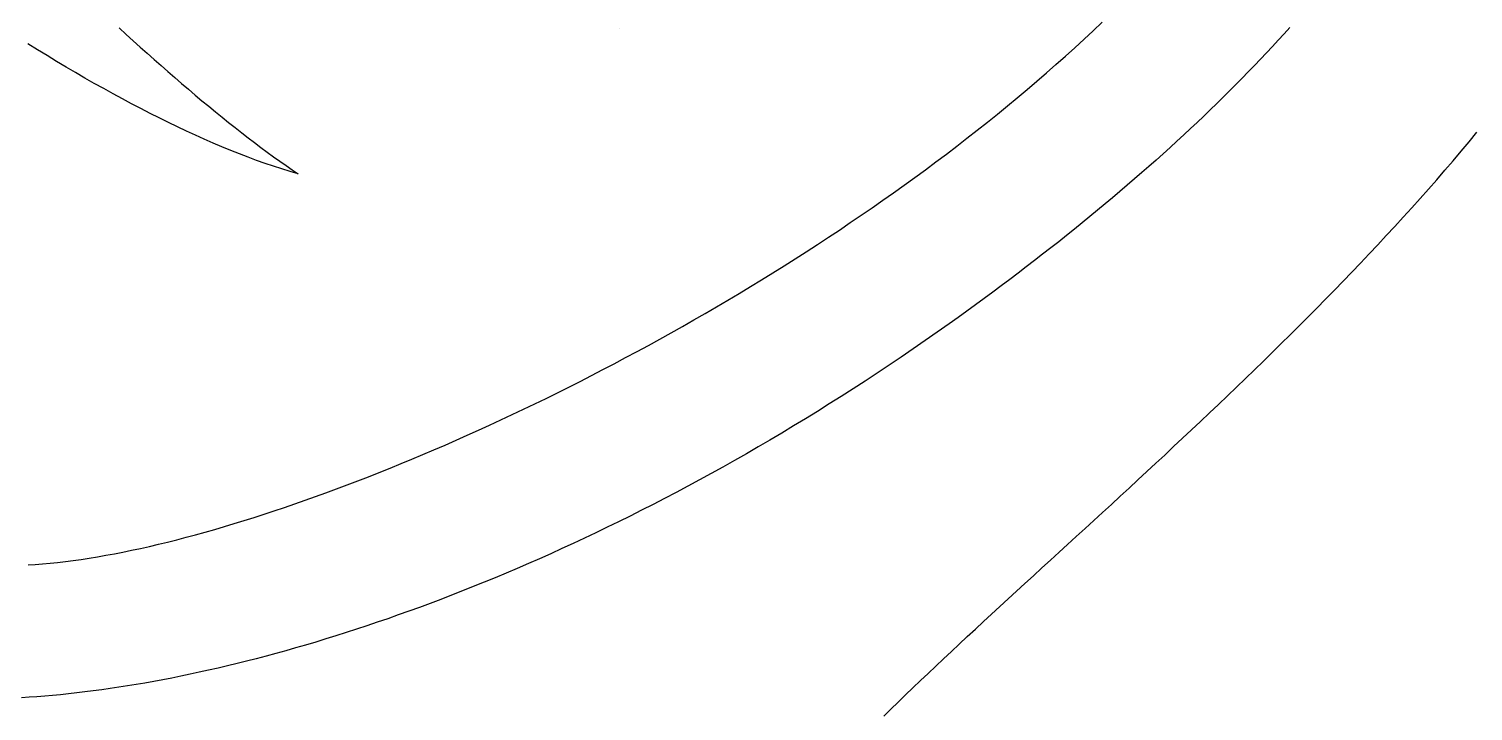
# Model space of a CAD drawing. Extents: x 5 to 105, y 2 to 136.
# Drawn here: x 79.41 to 87.6, y 61.5 to 65.37 of the extents above; entities that cross this region are included whole.
import ezdxf

# ---------------------------------------------------------------- set-up
doc = ezdxf.new("R2010")
doc.units = 0
doc.layers.get('0').update_dxf_attribs({"linetype": 'CONTINUOUS'})

msp = doc.modelspace()

# ---------------------------------------------------------------- linework, layer by layer
at = {"color": 7}
msp.add_lwpolyline([(82.7577, 65.3674), (82.7577, 65.3674)], close=True, dxfattribs=at)
for points in [[(79.4062, 62.3273, 0), (79.4469, 62.3298, 0), (79.4884, 62.333, 0), (79.5306, 62.3369, 0), (79.5736, 62.3414, 0), (79.6174, 62.3465, 0), (79.6619, 62.3523, 0), (79.7072, 62.3588, 0), (79.7531, 62.3658, 0), (79.7998, 62.3735, 0), (79.8472, 62.3818, 0), (79.8952, 62.3908, 0), (79.9439, 62.4003, 0), (79.9932, 62.4105, 0), (80.0432, 62.4213, 0), (80.0938, 62.4327, 0), (80.145, 62.4447, 0), (80.1968, 62.4573, 0), (80.2492, 62.4704, 0), (80.3022, 62.4842, 0), (80.3557, 62.4986, 0), (80.4097, 62.5135, 0), (80.4643, 62.529, 0), (80.5194, 62.5451, 0), (80.5749, 62.5617, 0), (80.631, 62.5789, 0), (80.6876, 62.5967, 0), (80.7446, 62.615, 0), (80.802, 62.6339, 0), (80.8599, 62.6533, 0), (80.9182, 62.6732, 0), (80.9769, 62.6937, 0), (81.036, 62.7147, 0), (81.0955, 62.7363, 0), (81.1554, 62.7584, 0), (81.2156, 62.781, 0), (81.2761, 62.8041, 0), (81.3369, 62.8277, 0), (81.3981, 62.8519, 0), (81.4596, 62.8765, 0), (81.5213, 62.9017, 0), (81.5834, 62.9273, 0), (81.6456, 62.9534, 0), (81.7082, 62.98, 0), (81.7709, 63.0071, 0), (81.8339, 63.0347, 0), (81.8971, 63.0628, 0), (81.9604, 63.0913, 0), (82.024, 63.1203, 0), (82.0877, 63.1497, 0), (82.1515, 63.1796, 0), (82.2155, 63.21, 0), (82.2796, 63.2408, 0), (82.3439, 63.272, 0), (82.4082, 63.3037, 0), (82.4726, 63.3358, 0), (82.5371, 63.3684, 0), (82.6016, 63.4014, 0), (82.6661, 63.4348, 0), (82.7307, 63.4686, 0), (82.7953, 63.5029, 0), (82.8599, 63.5375, 0), (82.9245, 63.5726, 0), (82.9891, 63.6081, 0), (83.0536, 63.6439, 0), (83.1181, 63.6802, 0), (83.1825, 63.7168, 0), (83.2468, 63.7539, 0), (83.3111, 63.7913, 0), (83.3752, 63.8291, 0), (83.4392, 63.8672, 0), (83.5031, 63.9058, 0), (83.5668, 63.9447, 0), (83.6304, 63.9839, 0), (83.6938, 64.0236, 0), (83.757, 64.0635, 0), (83.82, 64.1038, 0), (83.8827, 64.1445, 0), (83.9453, 64.1855, 0), (84.0076, 64.2268, 0), (84.0697, 64.2685, 0), (84.1315, 64.3105, 0), (84.193, 64.3528, 0), (84.2542, 64.3954, 0), (84.3151, 64.4384, 0), (84.3757, 64.4816, 0), (84.4359, 64.5252, 0), (84.4958, 64.569, 0), (84.5553, 64.6132, 0), (84.6145, 64.6577, 0), (84.6733, 64.7024, 0), (84.7316, 64.7474, 0), (84.7896, 64.7927, 0), (84.8471, 64.8383, 0), (84.9041, 64.8842, 0), (84.9607, 64.9303, 0), (85.0169, 64.9767, 0), (85.0725, 65.0233, 0), (85.1277, 65.0702, 0), (85.1823, 65.1174, 0), (85.2364, 65.1648, 0), (85.29, 65.2124, 0), (85.3431, 65.2603, 0), (85.3955, 65.3084, 0), (85.4474, 65.3567, 0), (85.4987, 65.4053, 0)], [(86.5632, 65.3751, 0), (86.5305, 65.339, 0), (86.4975, 65.303, 0), (86.4642, 65.267, 0), (86.4305, 65.231, 0), (86.3965, 65.1951, 0), (86.3621, 65.1592, 0), (86.3274, 65.1233, 0), (86.2924, 65.0875, 0), (86.257, 65.0517, 0), (86.2212, 65.0159, 0), (86.1851, 64.9801, 0), (86.1486, 64.9444, 0), (86.1118, 64.9086, 0), (86.0746, 64.8729, 0), (86.0371, 64.8373, 0), (85.9991, 64.8016, 0), (85.9608, 64.7659, 0), (85.9222, 64.7303, 0), (85.8832, 64.6947, 0), (85.8438, 64.6591, 0), (85.804, 64.6234, 0), (85.7638, 64.5878, 0), (85.7233, 64.5522, 0), (85.6824, 64.5166, 0), (85.6411, 64.4811, 0), (85.5994, 64.4455, 0), (85.5573, 64.4099, 0), (85.5148, 64.3743, 0), (85.472, 64.3387, 0), (85.4287, 64.3031, 0), (85.3851, 64.2675, 0), (85.341, 64.2319, 0), (85.2965, 64.1962, 0), (85.2517, 64.1606, 0), (85.2064, 64.1249, 0), (85.1607, 64.0893, 0), (85.1147, 64.0536, 0), (85.0682, 64.0179, 0), (85.0213, 63.9822, 0), (84.9739, 63.9464, 0), (84.9262, 63.9107, 0), (84.878, 63.8749, 0), (84.8294, 63.8391, 0), (84.7804, 63.8032, 0), (84.731, 63.7674, 0), (84.6811, 63.7315, 0), (84.6308, 63.6955, 0)], [(79.9232, 65.3727, 0), (79.9629, 65.3363, 0), (80.0025, 65.3002, 0), (80.0421, 65.2644, 0), (80.0815, 65.229, 0), (80.1209, 65.194, 0), (80.1601, 65.1593, 0), (80.1992, 65.1251, 0), (80.2381, 65.0913, 0), (80.2769, 65.0579, 0), (80.3155, 65.0249, 0), (80.3539, 64.9924, 0), (80.3922, 64.9603, 0), (80.4303, 64.9288, 0), (80.4681, 64.8977, 0), (80.5058, 64.8671, 0), (80.5432, 64.8371, 0), (80.5805, 64.8076, 0), (80.6174, 64.7786, 0), (80.6542, 64.7502, 0), (80.6906, 64.7224, 0), (80.7269, 64.6951, 0), (80.7628, 64.6685, 0), (80.7984, 64.6425, 0), (80.8338, 64.6171, 0), (80.8688, 64.5924, 0), (80.9036, 64.5683, 0), (80.938, 64.5449, 0)], [(80.938, 64.5449, 0), (80.8916, 64.5584, 0), (80.8448, 64.5729, 0), (80.7975, 64.5883, 0), (80.7499, 64.6045, 0), (80.7018, 64.6217, 0), (80.6533, 64.6396, 0), (80.6044, 64.6584, 0), (80.5552, 64.678, 0), (80.5056, 64.6984, 0), (80.4557, 64.7196, 0), (80.4055, 64.7415, 0), (80.3549, 64.7642, 0), (80.304, 64.7876, 0), (80.2529, 64.8117, 0), (80.2014, 64.8366, 0), (80.1497, 64.8621, 0), (80.0978, 64.8883, 0), (80.0456, 64.9151, 0), (79.9931, 64.9426, 0), (79.9405, 64.9706, 0), (79.8877, 64.9993, 0), (79.8346, 65.0286, 0), (79.7814, 65.0584, 0), (79.7281, 65.0888, 0), (79.6746, 65.1198, 0), (79.6209, 65.1512, 0), (79.5672, 65.1832, 0), (79.5133, 65.2156, 0), (79.4593, 65.2485, 0), (79.4053, 65.2819, 0)], [(84.2595, 61.4697, 0), (84.3002, 61.5096, 0), (84.3414, 61.5497, 0), (84.3831, 61.59, 0), (84.4253, 61.6305, 0), (84.468, 61.6713, 0), (84.5111, 61.7123, 0), (84.5547, 61.7535, 0), (84.5988, 61.795, 0), (84.6432, 61.8367, 0), (84.6881, 61.8786, 0), (84.7333, 61.9207, 0), (84.779, 61.9631, 0), (84.825, 62.0057, 0), (84.8714, 62.0485, 0), (84.9181, 62.0915, 0), (84.9651, 62.1348, 0), (85.0125, 62.1783, 0), (85.0602, 62.222, 0), (85.1081, 62.2659, 0), (85.1563, 62.3101, 0), (85.2048, 62.3544, 0), (85.2536, 62.399, 0), (85.3026, 62.4438, 0), (85.3518, 62.4888, 0), (85.4012, 62.534, 0), (85.4508, 62.5795, 0), (85.5006, 62.6251, 0), (85.5505, 62.671, 0), (85.6006, 62.7171, 0), (85.6509, 62.7634, 0), (85.7013, 62.8099, 0), (85.7518, 62.8566, 0), (85.8024, 62.9036, 0), (85.8531, 62.9507, 0), (85.9038, 62.9981, 0), (85.9547, 63.0456, 0), (86.0056, 63.0934, 0), (86.0565, 63.1413, 0), (86.1074, 63.1895, 0), (86.1584, 63.2379, 0), (86.2093, 63.2865, 0), (86.2602, 63.3353, 0), (86.3111, 63.3843, 0), (86.362, 63.4335, 0), (86.4127, 63.4829, 0), (86.4635, 63.5325, 0), (86.5141, 63.5823, 0), (86.5646, 63.6323, 0), (86.6151, 63.6825, 0), (86.6654, 63.7329, 0), (86.7155, 63.7834, 0), (86.7655, 63.8342, 0), (86.8154, 63.8852, 0), (86.865, 63.9364, 0), (86.9145, 63.9878, 0), (86.9638, 64.0393, 0), (87.0128, 64.0911, 0), (87.0616, 64.1431, 0), (87.1102, 64.1952, 0), (87.1585, 64.2475, 0), (87.2066, 64.3001, 0), (87.2543, 64.3528, 0), (87.3018, 64.4057, 0), (87.3489, 64.4588, 0), (87.3958, 64.512, 0), (87.4422, 64.5655, 0), (87.4884, 64.6191, 0), (87.5341, 64.673, 0), (87.5795, 64.727, 0), (87.6245, 64.7812, 0)], [(84.6308, 63.6955, 0), (84.5624, 63.6472, 0), (84.4941, 63.5995, 0), (84.4259, 63.5524, 0), (84.3577, 63.5059, 0), (84.2896, 63.4601, 0), (84.2216, 63.4149, 0), (84.1536, 63.3703, 0), (84.0858, 63.3263, 0), (84.018, 63.2829, 0), (83.9504, 63.2402, 0), (83.8828, 63.1981, 0), (83.8154, 63.1565, 0), (83.748, 63.1156, 0), (83.6808, 63.0753, 0), (83.6138, 63.0355, 0), (83.5468, 62.9964, 0), (83.48, 62.9579, 0), (83.4133, 62.9199, 0), (83.3468, 62.8826, 0), (83.2805, 62.8458, 0), (83.2143, 62.8096, 0), (83.1482, 62.774, 0), (83.0823, 62.7389, 0), (83.0166, 62.7045, 0), (82.9511, 62.6706, 0), (82.8858, 62.6373, 0), (82.8206, 62.6045, 0), (82.7557, 62.5724, 0), (82.6909, 62.5407, 0), (82.6264, 62.5097, 0), (82.562, 62.4792, 0), (82.4979, 62.4492, 0), (82.434, 62.4198, 0), (82.3703, 62.391, 0), (82.3069, 62.3627, 0), (82.2436, 62.3349, 0), (82.1807, 62.3077, 0), (82.1179, 62.281, 0), (82.0555, 62.2549, 0), (81.9933, 62.2293, 0), (81.9313, 62.2042, 0), (81.8696, 62.1797, 0), (81.8082, 62.1557, 0), (81.7471, 62.1322, 0), (81.6862, 62.1092, 0), (81.6257, 62.0867, 0), (81.5654, 62.0648, 0), (81.5054, 62.0434, 0), (81.4458, 62.0224, 0), (81.3864, 62.002, 0), (81.3274, 61.9821, 0), (81.2687, 61.9627, 0), (81.2103, 61.9438, 0), (81.1522, 61.9254, 0), (81.0945, 61.9075, 0), (81.0371, 61.8901, 0), (80.9801, 61.8731, 0), (80.9234, 61.8567, 0), (80.867, 61.8407, 0), (80.8111, 61.8252, 0), (80.7555, 61.8103, 0), (80.7002, 61.7957, 0), (80.6454, 61.7817, 0), (80.5909, 61.7681, 0), (80.5368, 61.755, 0), (80.4832, 61.7423, 0), (80.4299, 61.7302, 0), (80.377, 61.7184, 0), (80.3245, 61.7072, 0), (80.2724, 61.6964, 0), (80.2208, 61.686, 0), (80.1696, 61.6761, 0), (80.1188, 61.6667, 0), (80.0685, 61.6577, 0), (80.0185, 61.6491, 0), (79.9691, 61.641, 0), (79.9201, 61.6333, 0), (79.8715, 61.626, 0), (79.8234, 61.6192, 0), (79.7758, 61.6128, 0), (79.7286, 61.6068, 0), (79.6819, 61.6013, 0), (79.6357, 61.5962, 0), (79.59, 61.5915, 0), (79.5448, 61.5872, 0), (79.5001, 61.5833, 0), (79.4559, 61.5799, 0), (79.4122, 61.5768, 0), (79.369, 61.5742, 0)]]:
    msp.add_polyline3d(points, dxfattribs=at)

doc.saveas('drawing.dxf')
